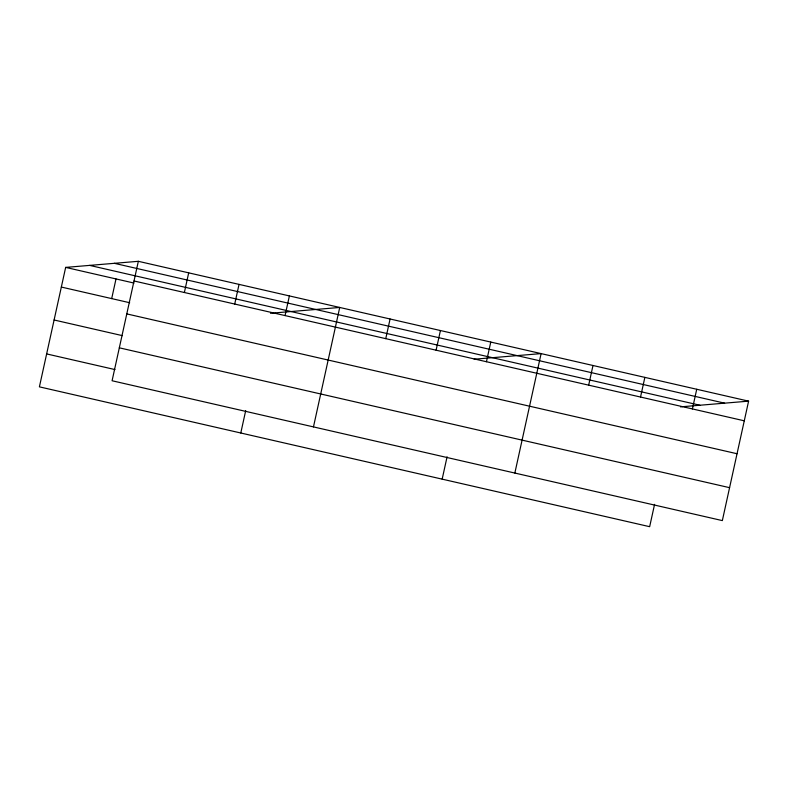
<?xml version="1.0" encoding="UTF-8"?>
<svg xmlns="http://www.w3.org/2000/svg" width="788" height="788" viewBox="0 0 788 788"><rect width="100%" height="100%" fill="white"/><g stroke="black" fill="none" stroke-linecap="round" stroke-linejoin="round"><path stroke-width="1.18" d="M138.343 261.311L112.083 380.752L722.34 520.602L748.6 401.151L138.343 261.311L65.66 267.398L39.4 386.849L649.657 526.689L654.572 504.35M111.689 298.603L116.003 278.942M184.372 292.506L188.687 272.845M234.716 304.04L239.04 284.379M240.783 432.996L245.698 410.646M285.059 315.584L289.383 295.924M313.466 426.899L339.726 307.458L275.042 312.885M385.756 338.653L390.08 318.992M436.099 350.187L440.423 330.536M442.166 479.143L447.082 456.804M486.442 361.731L490.766 342.071M514.85 473.046L541.11 353.605L474.14 359.22M588.666 385.155L592.99 365.494M640.536 397.044L644.86 377.383M692.406 408.933L696.73 389.272M270.471 313.269L273.899 312.974M680.487 406.864L682.772 406.677M683.915 406.578L748.6 401.151M114.358 263.32L724.615 403.17M89.645 265.389L699.902 405.239M134.019 280.971L744.276 420.812M65.66 267.398L133.99 283.059M61.336 287.059L129.665 302.72M126.779 313.9L737.036 453.74M54.096 319.987L122.426 335.649M119.323 347.823L729.58 487.673M46.64 353.92L114.969 369.572"/></g></svg>
